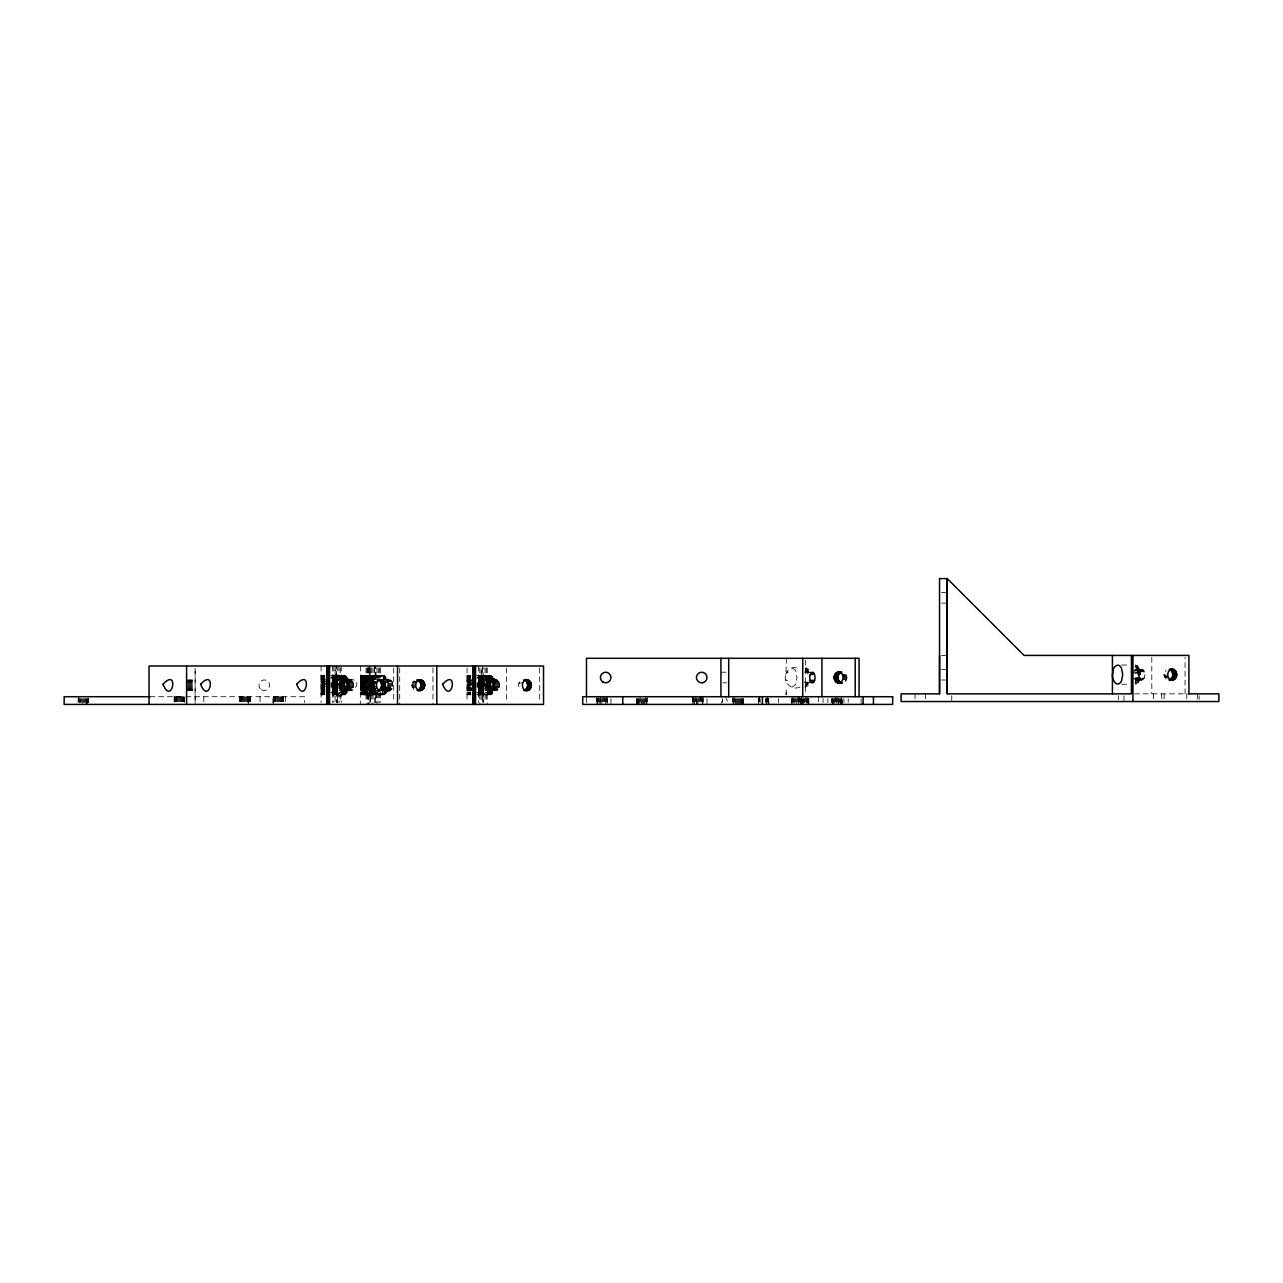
<?xml version="1.0" encoding="UTF-8"?>
<svg xmlns="http://www.w3.org/2000/svg" width="1283" height="1283" viewBox="0 0 1283 1283"><rect width="100%" height="100%" fill="white"/><g stroke="black" fill="none" stroke-linecap="round" stroke-linejoin="round"><path stroke-width="0.75" stroke-dasharray="5 3.75" d="M195.128 702.491L195.128 667.914L195.128 704.415M1185.059 693.846L1185.059 657.345M332.201 675.66L343.331 675.74C343.78 679.493 338.167 689.741 345.079 690.158C350.387 684.448 343.219 680.054 342.529 676.173C347.42 673.928 349.12 681.69 348.976 685.202C350.195 694.584 340.733 697.952 332.618 694.809M332.618 675.596L344.165 675.596L344.63 679.99C352.103 675.949 355.728 684.897 352.151 689.773L345.079 690.158L344.999 694.664L331.03 694.745M478.591 675.596L490.154 675.596L490.603 679.99C498.093 675.949 501.717 684.897 498.125 689.773C473.251 695.049 498.798 662.766 490.988 694.664L478.591 694.809M388.172 686.87L388.172 683.534M387.594 689.997L385.846 693.51L383.441 694.809L381.805 694.231L382.542 690.158C395.052 697.294 396.864 674.682 383.906 679.99L383.441 675.596L360.331 675.596L384.275 675.74L387.594 680.391M477.019 694.632L490.988 694.664C507.186 668.475 471.807 673.254 490.154 694.809L490.603 690.398L490.988 694.664L477.019 694.745M1144.484 671.987L1137.556 671.234L1139.224 668.459L1137.829 671.987L1139.689 669.838L1138.021 672.821L1140.058 671.346L1138.133 673.719L1140.266 672.966L1138.181 674.633C1138.919 678.835 1133.707 680.07 1135.535 684.24C1142.239 681.433 1142.239 667.834 1135.535 665.027C1133.707 669.197 1138.919 670.432 1138.181 674.633L1140.266 676.301L1138.133 675.548L1140.058 677.921L1138.021 676.446L1139.689 679.429L1137.829 677.28L1144.211 678.033A5.276 2.646 90 0 0 1144.484 671.987L1143.506 670.063A5.276 2.646 90 0 0 1141.726 669.437L1134.637 669.678M799.902 687.127C791.755 690.863 782.951 682.299 785.757 674.441L786.736 658.307M785.886 694.857L786.287 689.228L786.623 694.857M488.502 694.231L488.839 689.773L498.125 689.773L489.256 690.158L488.502 694.231L478.751 694.408M1143.891 670.592L1136.85 670.063L1137.187 665.604L1136.433 669.678L1143.506 670.063M373.561 681.802L372.487 685.202L373.561 688.602M414.04 689.773L411.763 685.202L414.04 680.631M845.369 681.562L847.005 677.52L845.369 673.463M1166.151 679.204L1163.857 674.633L1166.151 670.063M344.165 694.809L344.165 690.479L343.331 694.664L343.716 690.398L352.151 689.773L342.85 689.773L341.775 693.51L344.165 694.809L344.63 690.398L344.999 694.664L331.03 694.632M344.63 679.99L344.999 675.74L331.03 675.66M383.906 679.99L384.275 675.74L360.331 675.596M490.603 679.99L490.988 675.74L477.019 675.66M808.771 670.159L808.082 669.197L807.007 672.934L806.526 668.058L808.082 669.197L807.392 673.463L806.141 672.308L806.526 668.058L804.858 668.058L805.227 672.308L811.433 672.549M247.844 702.491L248.405 696.717L248.405 704.415M766.769 698.642L766.208 704.415L766.208 698.642M806.462 702.491L807.023 696.717M835.971 702.491L836.356 698.642M805.692 687.127L806.141 682.716L807.392 681.562L808.082 685.828L804.858 686.966M1135.535 684.24L1136 679.83L1142.191 679.91A5.276 2.646 90 0 0 1143.891 678.675L1144.211 678.033M332.361 693.766L341.775 693.51L342.465 689.244L352.52 689.244L345.496 689.773L345.817 694.231L332.489 694.44M332.826 676.59L346.57 676.879L345.865 681.145L347.26 677.841L332.281 677.488M478.334 693.766L487.748 693.51L488.454 689.244L498.51 689.244L491.469 689.773L491.79 694.231L478.463 694.44M478.816 676.59L492.56 676.879L491.854 681.145L493.233 677.841L478.27 677.488M1144.211 671.234L1137.235 670.592L1137.941 666.31L1136.85 670.063M384.339 680.231L385.076 676.173L360.331 675.772L384.275 675.74L384.339 680.231L390.994 680.231M382.607 694.664L383.441 690.479M805.131 685.587L806.141 682.716L806.526 686.966L806.59 682.476L807.328 686.533L807.007 682.091L808.082 685.828L808.065 682.235M519.535 681.802L518.476 685.202L519.535 688.602M352.151 680.631L342.85 680.631L342.529 676.173C338.279 680.664 338.423 688.538 341.775 693.51L332.361 693.59M350.371 679.99C342.417 706.003 373.128 675.227 344.165 679.91L344.165 675.596L343.716 679.99L350.868 679.99M496.81 679.91C493.169 681.498 493.297 688.201 496.345 690.398M1141.726 679.83L1135.535 679.91L1142.191 679.91L1139.897 677.28A5.276 2.646 90 0 1 1139.705 672.821L1141.726 669.437M331.062 692.868L341.086 692.563L342.144 688.602L352.841 688.602L345.865 689.244L346.57 693.51L332.826 693.814M331.062 677.52L341.086 677.841L342.465 681.145L352.52 681.145L346.185 681.802L347.26 677.841L332.281 677.809M477.051 692.868L487.059 692.563L488.133 688.602L498.83 688.602L491.854 689.244L492.56 693.51L478.816 693.814M477.051 677.52L487.059 677.841L488.454 681.145L498.51 681.145L492.175 681.802L493.233 677.841L477.051 677.809M807.713 674.12L808.418 671.474M1137.556 671.234L1138.63 667.272L1137.235 670.592M332.826 676.799L346.57 676.879L345.496 680.631L345.817 676.173L332.489 675.965M384.756 680.631L385.846 676.879L360.331 676.333L382.607 675.74M478.334 693.59L487.748 693.51L488.839 689.773L495.896 690.158M478.816 676.799L492.56 676.879L491.469 680.631L491.79 676.173L478.463 675.965M785.757 674.441C787.473 668.555 794.081 665.845 799.902 667.914M332.714 691.617L340.492 691.377L341.887 687.832L353.114 687.832L346.185 688.602L347.26 692.563L332.281 692.916M332.714 678.771L340.492 679.028L342.144 681.802L352.841 681.802L346.458 682.556L347.853 679.028L332.538 678.675M385.734 682.556L387.113 679.028L385.461 681.802L392.117 681.802L385.734 682.556L392.373 682.556M478.703 691.617L486.465 691.377L487.861 687.832L499.087 687.832L492.175 688.602L493.233 692.563L478.27 692.916M478.703 678.771L486.465 679.028L488.133 681.802L498.83 681.802L492.431 682.556L493.827 679.028L478.527 678.675M331.062 692.595L341.086 692.563L342.465 689.244L349.505 689.773M477.051 692.595L487.059 692.563L488.454 689.244L495.479 689.773M721.126 703.26L722.73 699.989M388.075 681.802L390.096 679.91M332.425 690.222L340.011 689.997L341.695 686.998L353.306 686.998M478.415 690.222L486 689.997L487.668 686.998L499.295 686.998M332.714 691.345L340.492 691.377L342.144 688.602L349.12 689.244M346.185 681.802L347.853 679.028L332.538 679.076M478.703 691.345L486.465 691.377L488.133 688.602L495.11 689.244M492.175 681.802L493.827 679.028L478.527 679.076M332.89 681.209L348.687 681.914L346.779 684.288L348.896 683.534L330.998 682.813M478.88 681.209L494.661 681.914L492.752 684.288L494.885 683.534L476.987 682.813M332.425 689.885L340.011 689.997L341.887 687.832M346.458 682.556L348.334 680.391L332.746 680.086M478.415 689.885L486 689.997L487.861 687.832M492.431 682.556L494.308 680.391L478.719 680.086M381.035 676.879L381.805 676.173L360.331 675.772M332.089 687.319L339.434 686.87L341.535 685.202L339.434 683.534L332.089 683.085M330.998 683.406L348.896 683.534L346.811 685.202L348.896 686.87L330.998 687.592M478.062 687.319L485.423 686.87L487.508 685.202L485.423 683.534L478.062 683.085M476.987 683.406L494.885 683.534L492.8 685.202L494.885 686.87L476.987 687.592M332.89 681.69L348.687 681.914L346.651 683.39L348.334 680.391L332.746 680.551M478.88 681.69L494.661 681.914L492.64 683.39L494.308 680.391L478.719 680.551M349.986 680.231C344.79 681.786 345.849 690.302 351.285 690.398M332.089 686.95L353.418 686.116M478.062 686.95L499.408 686.116M786.415 672.869L788.131 672.34L786.976 671.939M412.035 686.998L415.676 686.116M411.827 686.116L415.596 685.202M412.372 687.832L415.868 686.998M411.763 685.202L414.361 684.593M372.551 684.288L376.609 683.39M372.76 683.39L376.945 682.556M518.749 683.39L522.919 682.556M416.67 681.802L412.372 682.556L416.205 682.556L411.827 684.288L415.676 684.288M792.172 687.127L795.235 684.914A13.263 6.623 90 0 0 795.877 683.647L796.984 677.52L795.877 671.378A13.263 6.623 90 0 0 795.235 670.127L792.172 667.914M412.821 681.802L417.232 681.145M1134.637 673.495L1139.705 672.821M1133.049 672.821L1139.897 671.987M1135.118 677.841L1139.897 677.28M385.461 688.602L392.373 687.832L385.734 687.832L387.113 691.377L385.461 688.602L392.117 688.602L385.141 689.244L385.846 693.51L360.331 694.071L381.805 694.231L380.345 692.563M385.461 681.802L391.796 681.145L385.141 681.145M1133.835 678.675L1140.17 678.033M1133.514 671.234L1140.491 670.592M388.268 689.516L391.796 689.244L388.46 689.244M1133.835 670.592L1140.876 670.063M1134.637 679.605L1140.876 679.204M324.727 687.768L321.055 687.993L324.775 688.089M376.865 686.982L360.331 687.993L377.074 688.442M470.717 687.768L467.044 687.993L470.765 688.089M324.84 681.305L321.055 681.53L324.775 681.61M332.425 680.84L340.011 680.391L341.887 682.556L353.114 682.556M377.074 681.882L360.331 681.53L373.594 680.728M470.829 681.305L467.044 681.53L470.765 681.61M478.415 680.84L486 680.391L487.861 682.556L499.087 682.556M386.103 690.062L391.411 689.773L386.424 689.773M1135.984 669.967L1141.293 669.678M324.727 686.293L321.055 686.148L324.711 685.956M332.04 685.571L339.37 685.202L332.04 684.817M376.865 686.79L360.331 686.148L376.801 685.298M470.701 685.956L467.044 686.148L470.717 686.293M478.03 685.571L485.343 685.202L478.03 684.817M332.714 679.365L340.492 679.028L341.887 682.556M375.871 679.188L360.331 679.862L373.594 680.231M478.703 679.365L486.465 679.028L487.861 682.556M324.711 684.448L321.055 684.256L324.727 684.112M332.089 683.823L339.434 683.534L332.089 683.454M373.145 684.914L360.331 684.256L376.865 683.598L360.331 683.326L374.251 683.422M374.251 687.431L360.331 687.993L374.139 688.233M470.701 684.448L467.044 684.256L470.717 684.112M478.062 683.823L485.423 683.534L478.062 683.454M1135.086 679.83L1141.293 679.605M331.03 685.812L348.976 685.202L331.03 684.593M374.251 686.501L360.331 686.148L374.283 685.667M477.003 685.812L494.949 685.202L477.003 684.593M324.888 679.749L321.055 679.862L324.84 679.974M332.538 679.509L347.853 679.028M375.63 679.381L360.331 679.862L373.962 680.134M478.527 679.509L493.827 679.028M331.062 678.13L341.086 677.841L342.144 681.802L348.543 682.556M378.357 677.905L360.331 678.402L375.871 678.899M477.051 678.13L487.059 677.841L488.133 681.802L494.516 682.556M324.84 690.43L321.055 690.543L324.888 690.655M379.287 689.997L360.331 690.543L379.768 691.377L360.331 691.986L378.357 692.499M467.044 690.543L470.829 690.43M324.775 682.315L321.055 682.412L324.727 682.636M332.217 682.107L353.306 683.39M377.074 681.963L360.331 682.412L376.865 683.422M330.998 683.999L348.896 683.534M374.283 684.721L360.331 684.256L374.251 683.887M470.765 682.315L467.044 682.412L470.717 682.636M478.206 682.107L499.295 683.39M476.987 683.999L494.885 683.534M324.824 693.975L321.055 694.071L324.872 694.103M381.035 693.51L360.331 694.071L385.076 694.231L384.756 689.773L385.846 693.51L360.331 693.67L381.035 693.51L360.331 693.189L378.357 692.612L360.331 692.628L375.294 692.579M332.762 676.43L342.529 676.173L332.762 675.997M379.159 676.863L360.331 676.734L381.805 676.173M478.751 676.43L488.502 676.173L489.256 680.231L495.479 680.631M324.888 691.906L321.055 691.986L324.791 692.066M332.538 691.729L347.853 691.377L346.458 687.832L348.334 689.997L332.746 690.302M324.791 693.093L321.055 693.189L324.824 693.253M375.63 691.633L360.331 691.986L375.294 692.307M375.294 692.82L360.331 693.189L385.846 693.51M478.527 691.729L493.827 691.377L492.431 687.832L494.308 689.997L478.719 690.302M470.781 693.093L467.044 693.189L470.797 693.253M324.791 678.322L321.055 678.402L324.888 678.499M332.281 678.162L347.26 677.841M375.294 678.082L360.331 678.402L375.63 678.755M382.783 677.921L386.52 677.841M467.044 678.402L470.781 678.322M478.27 678.162L493.233 677.841M324.775 688.795L321.055 688.875L324.84 689.099M332.217 688.634L339.658 688.49L341.695 686.998L348.543 687.832M377.074 688.522L360.331 688.875L375.486 689.773M375.903 690.222L360.331 690.543L375.63 691.008M470.765 688.795L467.044 688.875L470.829 689.099M478.206 688.634L485.632 688.49L487.668 686.998L494.516 687.832M332.89 682.203L348.687 681.914M374.139 682.155L360.331 682.412L374.251 682.973M478.88 682.203L494.661 681.914M332.762 694.408L342.529 694.231L343.267 690.158L351.734 690.158M360.331 694.616L385.076 694.231L384.339 690.158L384.275 694.664L360.331 694.616L381.805 694.231M324.824 677.151L321.055 677.216L324.791 677.296M332.361 677.039L341.775 676.879L342.85 680.631M375.39 676.975L360.331 677.216L374.347 677.649M470.797 677.151L467.044 677.216L470.781 677.296M478.334 677.039L487.748 676.879L488.839 680.631L498.125 680.631M324.84 680.615L321.055 680.68L324.904 680.631M332.425 680.503L340.011 680.391L341.695 683.39M373.594 680.487L360.331 680.68L374.139 681.289M467.044 680.68L470.829 680.615M478.415 680.503L486 680.391L487.668 683.39M324.872 694.552L321.055 694.616L324.775 694.632M470.845 694.552L467.044 694.616L470.749 694.632M332.826 677.055L346.57 676.879M376.031 677.007L360.331 677.216L375.294 677.568M806.141 672.308L805.692 667.914L805.227 672.308L810.792 672.26M478.816 677.055L492.56 676.879M332.89 688.714L348.687 688.49L346.779 686.116L348.896 686.87L330.998 686.998M374.139 688.682L360.331 688.875L373.962 689.436M478.88 688.714L494.661 688.49L492.752 686.116L494.885 686.87L476.987 686.998M324.727 687.03L321.055 687.079L328.737 686.998M374.251 686.966L360.331 687.079L373.193 686.934M467.044 687.079L470.717 687.03M373.962 680.535L360.331 680.68L368.013 680.631M332.762 676.237L342.529 676.173M321.055 676.333L324.872 676.301M332.489 676.253L345.817 676.173L345.079 680.231L344.999 675.74L331.03 675.756M360.331 676.333L385.076 676.173M467.044 676.333L470.845 676.301M478.751 676.237L491.79 676.173L491.052 680.231L490.988 675.74L477.019 675.756M321.055 693.67L324.824 693.638M467.044 693.67L470.797 693.638M324.775 694.777L321.055 694.809L324.904 694.809M467.044 694.809L470.749 694.777M478.174 694.728L489.32 694.664L490.154 690.479L490.154 694.809M332.826 693.606L346.57 693.51L345.496 689.773M478.816 693.606L492.56 693.51L491.469 689.773M332.714 679.06L340.492 679.028M379.768 679.028L360.331 679.108L375.63 679.06M321.055 679.108L324.888 679.092M478.703 679.06L486.465 679.028M324.775 675.772L321.055 675.772L324.872 675.836M470.749 675.772L467.044 675.772L470.845 675.836M321.055 692.628L324.791 692.612M332.281 692.595L347.26 692.563L345.865 689.244M467.044 692.628L470.781 692.612M478.27 692.595L493.233 692.563L491.854 689.244M941.465 592.521L947.223 592.521M941.465 603.09L947.223 603.09M941.465 655.421L947.223 655.421M1121.647 665.027L1129.585 665.027M1135.535 669.357L1142.191 669.357M941.465 669.453L947.223 669.453M720.934 672.228L726.771 672.228M812.347 672.228L805.692 672.228L808.787 672.276M1138.181 674.633L1140.346 674.633M324.904 675.596L321.055 675.596L324.775 675.612M187.446 679.99L195.128 679.99M321.055 679.91L328.737 679.99M351.285 679.99L343.716 679.99L343.331 675.74M360.331 679.91L368.013 679.99M383.441 679.91L390.545 679.99M467.044 679.99L472.802 679.99M497.259 679.99L489.689 679.99L489.32 675.74L489.256 680.231L497.708 680.231M941.465 680.006L947.223 680.006M187.446 680.231L195.128 680.231M321.055 680.231L324.904 680.231M351.734 680.231L343.267 680.231L349.505 680.631M360.331 680.231L368.013 680.231M467.044 680.231L472.802 680.231M187.446 680.631L195.128 680.631M388.091 680.631L391.411 680.631M187.446 681.145L195.128 681.145M321.055 681.145L324.904 681.145M360.331 681.145L368.013 681.145M467.044 681.145L472.802 681.145M187.446 681.802L195.128 681.802M321.055 681.802L328.737 681.802M360.331 681.802L368.013 681.802M187.446 682.556L195.128 682.556M321.055 682.556L324.904 682.556M360.331 682.556L368.013 682.556M467.044 682.556L472.802 682.556M722.874 682.797L726.771 682.797M812.347 682.797L805.227 682.716M187.446 683.39L195.128 683.39M328.737 683.39L321.055 683.39L324.727 683.374M360.331 683.39L368.013 683.39M387.578 683.39L392.582 683.39M472.802 683.39L467.044 683.39L470.717 683.374M187.446 684.288L195.128 684.288M321.055 684.288L328.737 684.288M353.418 684.288L341.567 684.288L339.658 681.914L332.217 681.754M360.331 684.288L368.013 684.288M387.707 684.288L392.694 684.288M467.044 684.288L472.802 684.288M499.408 684.288L487.556 684.288L485.632 681.914L478.206 681.754M1121.647 684.24L1129.585 684.24M187.446 685.202L195.128 685.202M321.055 685.202L324.904 685.202M331.03 685.202L353.466 685.202M360.331 685.202L376.336 685.202M387.739 685.202L392.742 685.202M467.044 685.202L472.802 685.202M477.003 685.202L499.44 685.202M187.446 686.116L195.128 686.116M321.055 686.116L328.737 686.116M360.331 686.116L368.013 686.116M387.707 686.116L392.694 686.116M187.446 686.998L195.128 686.998M360.331 686.998L368.013 686.998M385.926 686.998L392.582 686.998M187.446 687.832L195.128 687.832M321.055 687.832L324.904 687.832M360.331 687.832L368.013 687.832M467.044 687.832L472.802 687.832M187.446 688.602L195.128 688.602M321.055 688.602L324.904 688.602M360.331 688.602L368.013 688.602M467.044 688.602L472.802 688.602M187.446 689.244L195.128 689.244M321.055 689.244L324.904 689.244M360.331 689.244L368.013 689.244M187.446 689.773L195.128 689.773M324.904 689.773L321.055 689.773L324.84 689.789M375.486 689.949L360.331 689.725L368.013 689.773M472.802 689.773L467.044 689.773L470.829 689.789M187.446 690.158L195.128 690.158M321.055 690.158L324.904 690.158M360.331 690.158L368.013 690.158M382.542 690.158L390.994 690.158M467.044 690.158L472.802 690.158M497.708 690.158L489.256 690.158L489.32 694.664L489.689 690.398L497.259 690.398M187.446 690.398L195.128 690.479M321.055 690.479L324.904 690.398M360.331 690.398L368.013 690.479M382.976 690.398L390.545 690.398M467.044 690.398L472.802 690.398M1134.509 693.846L1187.144 693.846M383.441 694.809L360.331 694.809L384.275 694.664L383.906 690.398M149.935 696.717L184.367 696.717L184.367 704.415M185.843 696.717L304.536 696.717L304.536 702.491M467.044 677.777L470.781 677.777M321.055 677.777L324.791 677.777M360.331 677.777L375.294 677.809M331.062 677.809L341.086 677.841M478.527 691.329L493.827 691.377L492.175 688.602M321.055 691.296L324.888 691.296M332.538 691.329L347.853 691.377L346.185 688.602M375.63 691.345L360.331 691.296L375.871 691.361M467.044 675.596L470.749 675.612M360.331 676.734L376.031 676.831M478.463 694.135L491.79 694.231L491.052 690.158M332.489 694.135L345.817 694.231L345.079 690.158M332.762 694.151L342.529 694.231L342.85 689.773L349.922 690.158M467.044 676.734L470.797 676.75M478.334 676.815L487.748 676.879L488.454 681.145L494.789 681.802M321.055 676.734L324.824 676.75M332.361 676.815L341.775 676.879L342.465 681.145L348.8 681.802M478.719 689.837L494.308 689.997L492.64 686.998L494.661 688.49L478.88 688.201M360.331 689.725L375.903 689.885M332.746 689.837L348.334 689.997L346.651 686.998L348.687 688.49L332.89 688.201M496.345 679.99L490.154 679.91L490.154 675.596L489.689 679.99L495.896 680.231M386.536 679.958L389.631 679.99M478.816 693.333L492.56 693.51M332.826 693.333L346.57 693.51M360.331 681.53L374.139 681.722M478.334 693.365L487.748 693.51M332.361 693.365L341.775 693.51M478.751 675.997L488.502 676.173L488.839 680.631M467.044 691.986L470.781 692.066M478.27 692.227L493.233 692.563M332.281 692.227L347.26 692.563M476.987 686.405L494.885 686.87M478.206 688.281L485.632 688.49L487.556 686.116L494.324 686.998M330.998 686.405L348.896 686.87M332.217 688.281L339.658 688.49L341.567 686.116L348.334 686.998M467.044 679.862L470.829 679.974M478.415 680.182L486 680.391M332.425 680.182L340.011 680.391M477.051 692.275L487.059 692.563M331.062 692.275L341.086 692.563M478.527 690.895L493.827 691.377M332.538 690.895L347.853 691.377M804.778 682.476L808.338 682.604M350.371 690.398L343.267 690.158L343.331 694.664M478.062 686.581L485.423 686.87M332.089 686.581L339.434 686.87M478.719 689.356L494.308 689.997M332.746 689.356L348.334 689.997M478.703 691.04L486.465 691.377M332.714 691.04L340.492 691.377M804.361 682.091L807.905 682.283M385.654 689.965L389.631 690.398M478.415 689.548L486 689.997M332.425 689.548L340.011 689.997M804.778 672.549L807.905 672.741M1136 679.83L1136.369 684.096L1136.85 679.204L1137.941 682.957L1137.235 678.675L1138.63 681.995L1137.556 678.033L1143.891 678.675M1164.467 677.28L1168.765 678.033M842.081 674.12L846.379 674.874M1164.13 676.446L1168.316 677.28M842.546 674.874L846.716 675.708M785.581 680.006L787.602 680.439M1163.922 675.548L1167.979 676.446M842.883 675.708L846.924 676.606M1163.857 674.633L1166.455 675.243M843.091 676.606L847.005 677.52M842.883 679.316L846.379 680.15M843.156 677.52L846.924 678.434M843.091 678.434L846.716 679.316M389.198 690.158L388.075 688.602M1137.556 678.033L1139.224 680.808L1137.829 677.28M725.312 696.717L728.519 703.26M385.141 689.244L386.52 692.563M1135.535 665.027L1136.433 669.678M1161.468 693.846L1162.029 699.604M482.408 665.989L483.675 702.491L483.739 667.914M376.095 677.52L375.694 665.989L375.694 677.52M376.625 692.884L376.961 702.491M374.363 665.989L374.828 679.429M375.165 689.035L375.63 702.491L375.694 692.884M337.686 702.491L336.419 665.989L336.419 702.491L335.088 665.989L335.088 702.491M1199.14 695.771L1199.14 699.604M1197.376 693.846L1197.376 699.604M1186.807 693.846L1186.807 699.604M1164.114 693.846L1164.114 699.604M1153.545 693.846L1153.545 699.604M1151.797 657.345L1151.797 693.846M1123.956 695.771L1123.956 701.528M1118.311 695.771L1118.311 699.604M951.761 695.771L951.761 701.528M925.62 693.846L925.62 699.604M915.052 693.846L915.052 699.604M861.134 698.642L861.134 704.415M848.175 698.642L848.175 702.491M843.941 698.642L843.941 702.491M842.177 704.415L842.177 698.642L842.097 702.491M841.856 698.642L841.856 704.415M841.472 696.717L841.472 702.491M840.942 698.642L840.942 704.415M840.285 698.642L840.285 704.415M839.531 698.642L839.531 702.491M838.697 698.642L838.697 704.415M838.424 698.642L838.424 704.415M837.815 696.717L837.815 702.491M836.901 698.642L836.901 704.415M835.971 696.717L835.971 704.415M835.089 696.717L835.089 702.491M834.255 698.642L834.255 704.415M833.501 698.642L833.501 704.415M832.843 698.642L832.843 704.415M832.314 698.642L832.314 704.415M831.929 698.642L831.929 702.491M831.609 698.642L831.689 702.491M827.856 698.642L827.856 702.491M823.093 698.642L823.093 702.491M818.65 696.717L818.65 702.491M808.899 698.642L808.899 704.415M808.595 698.642L808.595 704.415M808.194 698.642L808.194 704.415M807.665 698.642L807.665 702.491M807.023 698.642L807.023 704.415M806.269 698.642L806.269 702.491M805.628 660.232L805.628 694.809M805.435 696.717L805.435 704.415M804.537 698.642L804.537 702.491M803.88 698.642L803.88 704.415M803.623 698.642L803.623 702.491M802.709 698.642L802.709 704.415M802.116 704.415L802.116 698.642L801.811 704.415M801.41 696.717L801.41 702.491M800.977 698.642L800.977 704.415M800.881 698.642L800.881 702.491M800.239 698.642L800.239 704.415M799.485 696.717L799.582 704.415M799.052 698.642L799.052 702.491M798.651 696.717L798.668 704.415M798.347 698.642L798.347 704.415M797.753 696.717L797.753 702.491M796.839 698.642L796.839 704.415M795.925 698.642L795.925 702.491M795.027 696.717L795.027 704.415M794.193 698.642L794.193 704.415M793.439 698.642L793.439 702.491M792.798 696.717L792.798 702.491M792.269 698.642L792.269 704.415M791.868 698.642L791.643 704.415M791.563 698.642L791.563 702.491M778.605 698.642L778.605 702.491M768.774 698.642L768.854 704.415M768.533 698.642L768.533 704.415M768.148 698.642L768.148 702.491M767.619 696.717L767.619 704.415M766.961 698.642L766.961 704.415M765.374 698.642L765.374 702.491M760.178 698.642L760.178 702.491M759.52 696.717L759.52 702.491M758.991 696.717L758.991 702.491M758.606 698.642L758.606 704.415M758.285 698.642L758.365 702.491M743.29 698.642L743.29 704.415M742.969 698.642L742.969 704.415M742.584 698.642L742.584 704.415M742.055 698.642L742.055 704.415M741.414 698.642L741.414 704.415M740.66 698.642L740.66 704.415M739.826 698.642L739.826 704.415M738.928 698.642L738.928 704.415M738.014 698.642L738.014 704.415M737.1 698.642L737.1 704.415M736.201 698.642L736.201 704.415M735.367 698.642L735.367 704.415M734.614 696.717L734.614 704.415M733.972 698.642L733.972 704.415M733.443 698.642L733.443 704.415M733.042 698.642L733.042 704.415M732.818 696.717L732.737 704.415M722.361 698.642L722.361 702.491M707.013 698.642L707.013 704.415M703.164 696.717L703.164 704.415M702.924 698.642L702.924 704.415M702.539 698.642L702.539 704.415M702.009 696.717L702.009 702.491M701.352 696.717L701.352 704.415M700.598 696.717L700.598 702.491M699.764 696.717L699.764 704.415M698.882 696.717L698.882 702.491M697.952 698.642L697.952 704.415M697.038 698.642L697.038 704.415M696.444 698.642L696.444 704.415M696.156 696.717L696.156 704.415M695.322 696.717L695.322 704.415M694.568 698.642L694.568 704.415M693.911 698.642L693.911 704.415M693.381 696.717L693.381 702.491M692.996 696.717L692.996 704.415M692.756 696.717L692.756 702.491M692.676 698.642L692.676 704.415M647.177 696.717L647.177 704.415M646.937 698.642L646.937 704.415M646.552 698.642L646.552 704.415M646.023 698.642L646.023 704.415M645.365 696.717L645.365 704.415M644.611 698.642L644.611 704.415M643.777 698.642L643.777 704.415M642.895 698.642L642.895 704.415M641.965 698.642L641.965 704.415M641.051 698.642L641.051 704.415M640.169 696.717L640.169 704.415M639.335 698.642L639.335 704.415M638.581 698.642L638.581 704.415M637.924 698.642L637.924 704.415M637.394 698.642L637.394 704.415M637.01 698.642L637.01 704.415M636.769 698.642L636.689 704.415M610.965 698.642L610.965 704.415M607.196 698.642L607.196 704.415M607.116 696.717L607.116 704.415M606.875 698.642L606.875 702.491M606.49 696.717L606.49 704.415M605.961 696.717L605.961 704.415M605.303 698.642L605.303 704.415M604.55 696.717L604.55 704.415M603.716 696.717L603.716 704.415M602.834 696.717L602.834 704.415M601.919 698.642L601.919 704.415M601.005 696.717L601.005 704.415M600.396 698.642L600.396 704.415M600.107 696.717L600.107 704.415M599.273 698.642L599.273 704.415M598.519 696.717L598.519 704.415M597.862 698.642L597.862 702.491M597.349 698.642L597.349 704.415M596.948 698.642L596.948 704.415M596.627 696.717L596.627 704.415M586.475 698.401L586.475 702.491M539.678 667.914L539.678 702.491M506.416 667.914L506.416 702.491M487.203 667.914L487.203 704.415M486.241 667.914L486.241 702.491M485.038 667.914L485.038 702.491M482.408 667.914L482.408 702.491L481.141 667.914L481.077 704.415M479.778 667.914L479.778 704.415M478.559 665.989L478.559 702.491M467.044 667.914L467.044 702.491M432.964 667.914L432.964 704.415M399.703 667.914L399.703 704.415M393.705 667.914L393.705 702.491M383.441 675.596L383.441 678.482M380.49 667.914L380.49 677.52M380.49 692.884L380.49 702.491M379.527 667.914L379.527 677.52M379.527 692.884L379.527 702.491M378.325 667.914L378.325 677.52M378.325 692.884L378.325 702.491M377.026 667.914L377.026 677.52M377.026 692.884L377.026 704.415M374.363 667.914L374.363 679.429M374.363 689.035L374.363 702.491M373.064 667.914L373.064 704.415M371.845 667.914L371.845 704.415M370.755 667.914L370.755 702.491L369.809 665.989L369.809 702.491M369.039 667.914L369.039 704.415M368.814 667.914L368.814 702.491M368.478 667.914L368.478 704.415M368.013 667.914L368.013 704.415M367.948 667.914L367.948 702.491M367.002 667.914L367.002 704.415M366.04 667.914L366.04 702.491M360.427 665.989L360.331 704.415M341.214 665.989L341.214 702.491M340.268 667.914L340.268 702.491M339.049 665.989L339.049 702.491M337.75 665.989L337.75 702.491M333.788 665.989L333.788 702.491M332.586 665.989L332.586 702.491M321.055 665.989L321.055 702.491M285.323 696.717L285.323 702.491M283.559 696.717L283.559 704.415M283.238 696.717L283.238 704.415M282.853 696.717L282.853 704.415M282.324 696.717L282.324 704.415M281.683 696.717L281.683 704.415M280.929 696.717L280.929 704.415M280.095 696.717L280.095 704.415M279.197 696.717L279.197 704.415M278.283 696.717L278.283 704.415M277.369 696.717L277.369 704.415M276.47 696.717L276.47 704.415M275.637 696.717L275.637 704.415M274.883 696.717L274.883 704.415M274.241 696.717L274.241 704.415M273.712 696.717L273.712 704.415M273.311 704.415L273.087 696.717L273.006 704.415M260.048 696.717L260.048 704.415M250.297 696.717L250.217 704.415M249.977 696.717L249.977 704.415M249.592 696.717L249.592 704.415M249.062 696.717L249.062 704.415M247.651 696.717L247.651 702.491M246.817 696.717L246.817 704.415M245.935 696.717L245.935 704.415M245.005 696.717L245.005 704.415M244.091 696.717L244.091 704.415M243.209 696.717L243.209 704.415M242.375 696.717L242.375 704.415M241.621 696.717L241.621 704.415M240.963 696.717L240.963 704.415M240.434 696.717L240.434 704.415M240.049 696.717L240.049 704.415M239.809 696.717L239.809 704.415M203.805 696.717L203.805 702.491M183.982 696.717L183.982 704.415M183.453 696.717L183.453 704.415M182.795 696.717L182.795 704.415M182.042 696.717L182.042 704.415M181.208 696.717L181.208 704.415M180.31 696.717L180.31 704.415M179.395 696.717L179.395 704.415M178.481 696.717L178.481 704.415M177.599 696.717L177.599 704.415M176.765 696.717L176.765 704.415M176.012 696.717L176.012 704.415M175.354 696.717L175.354 704.415M174.825 696.717L174.825 704.415M174.44 696.717L174.44 704.415M174.119 696.717L174.119 704.415M88.559 698.642L88.559 702.491M88.319 698.642L88.319 702.491M87.934 698.642L87.934 702.491M87.404 698.642L87.404 704.415M86.747 698.642L86.747 704.415M85.993 698.642L85.993 704.415M85.159 698.642L85.159 702.491M84.277 698.642L84.277 702.491M83.363 698.642L83.363 702.491M82.449 698.642L82.449 704.415M81.551 698.642L81.551 702.491M80.717 698.642L80.717 702.491M79.963 698.642L79.963 702.491M79.305 698.642L79.305 702.491M78.776 696.717L78.776 704.415M78.391 696.717L78.391 704.415M78.151 698.642L78.071 702.491M470.797 693.975L467.044 694.071L470.845 694.103M261.636 689.773A5.276 5.276 0 0 0 269.558 685.202A5.276 5.276 0 0 0 261.636 680.631A5.276 5.276 0 0 0 261.636 689.773"/><path stroke-width="1.5" d="M1188.7 693.846L1218.85 693.846L1218.85 701.528L901.131 701.528L901.131 693.846L939.541 693.846L939.541 655.421M1131.43 655.421L1131.43 693.846L947.223 693.846L947.223 578.585L939.541 578.585L939.541 693.846M1188.908 693.846L1188.908 655.421L1024.059 655.421L947.223 578.585L947.223 693.846M838.585 682.797L842.418 682.797C832.314 686.79 831.336 669.068 841.664 672.292M841.632 682.716C836.997 681.706 836.564 674.345 840.862 672.549L836.291 672.934M1172.935 675.548L1171.94 671.234L1169.23 669.437C1178.981 666.037 1178.933 683.262 1169.182 679.862L1171.363 678.675L1172.935 675.548L1176.848 674.633M814.368 680.904L814.625 680.15A5.276 2.646 -90 0 0 814.368 674.12L814.031 673.463A5.276 2.646 90 0 0 812.347 672.228L810.054 674.874A5.276 2.646 -90 0 0 809.862 679.316L811.882 682.716A5.276 2.646 90 0 0 813.663 682.091L814.368 680.904L810.872 681.241M417.905 690.158C421.882 688.458 421.882 681.931 417.905 680.231L421.738 680.231C427.832 683.021 423.663 693.125 417.119 690.398L422.46 689.773L419.268 689.244L423.679 688.602L420.295 687.832L424.144 687.832L420.632 686.998L424.481 686.998L420.84 686.116L424.673 686.116L420.904 685.202L424.753 685.202L420.84 684.288L424.673 684.288L420.632 683.39L424.481 683.39L420.295 682.556L424.144 682.556L419.83 681.802L423.679 681.802L419.268 681.145L423.117 681.145L418.627 680.631L422.46 680.631L417.905 680.231M523.833 690.398C528.821 689.34 528.821 681.065 523.833 679.99C533.568 676.59 533.568 693.814 523.833 690.398L529.173 689.773L525.982 689.244L530.392 688.602L527.008 687.832L530.841 687.832L527.345 686.998L531.178 686.998L527.554 686.116L531.387 686.116L527.618 685.202L531.467 685.202L527.554 684.288L531.387 684.288L527.345 683.39L531.178 683.39L527.008 682.556L530.841 682.556L526.543 681.802L530.392 681.802L525.982 681.145L529.831 681.145L525.324 680.631L529.173 680.631L524.587 679.942M839.371 682.716C844.727 681.61 844.166 672.356 838.585 672.228M834.287 679.316L837.911 678.434M1172.935 673.719L1176.575 672.821M834.078 678.434L837.847 677.52M1172.999 674.633L1176.784 673.719M834.624 680.15L838.12 679.316M1172.726 672.821L1176.238 671.987M833.998 677.52L837.911 676.606M835.073 680.904L838.457 680.15M1172.389 671.987L1175.773 671.234M834.078 676.606L838.12 675.708M1172.726 676.446L1176.784 675.548M834.287 675.708L838.457 674.874M835.634 681.562L838.922 680.904M1171.94 671.234L1175.212 670.592M1172.389 677.28L1176.575 676.446M834.624 674.874L838.922 674.12M1171.94 678.033L1176.238 677.28M836.291 682.091L839.483 681.562M1171.363 670.592L1174.554 670.063M835.073 674.12L839.483 673.463M1171.363 678.675L1175.773 678.033M837.013 682.476L840.14 682.091M1170.721 670.063L1173.833 669.678M809.573 674.682L814.368 674.12M835.634 673.463L840.14 672.934M1170.721 679.204L1175.212 678.675M809.445 680.728L814.625 680.15M810.872 673.8L814.031 673.463M380.907 679.91C374.46 680.038 375.213 691.473 381.692 690.398C388.685 688.522 384.836 677.039 377.811 679.974C382.815 681.016 382.863 689.324 377.86 690.398L380.907 690.479M420.166 679.91L417.087 679.974L421.738 680.231C414.938 677.793 413.206 690.35 420.166 690.479M526.88 679.91C520.898 680.038 520.898 690.366 526.88 690.479M1172.277 669.357C1166.279 669.469 1166.279 679.798 1172.277 679.91M1170 679.605L1174.554 679.204M837.783 682.716L840.862 682.476M1170 669.678L1173.063 669.437M810.519 681.818L814.031 681.562M810.118 682.283L813.663 682.091M837.013 672.549L841.632 672.308M1169.23 679.83L1173.833 679.605M837.783 672.308L840.878 672.26M1169.984 679.894L1173.063 679.83M377.058 679.91L381.692 679.99L378.613 679.942M417.119 679.99L420.968 679.99L417.873 679.942M377.058 690.479L383.2 689.773L380.009 689.244L384.403 688.602L381.019 687.832L384.868 687.832L381.356 686.998L385.205 686.998L381.564 686.116L385.413 686.116L381.644 685.202L385.477 685.202L381.564 684.288L385.413 684.288L381.356 683.39L385.205 683.39L381.019 682.556L384.868 682.556L380.57 681.802L384.403 681.802L380.009 681.145L383.842 681.145L379.351 680.631L383.2 680.631L377.86 679.99M150.111 696.717L64.15 696.717L64.15 704.415L543.527 704.415L543.527 665.989L149.036 665.989L149.036 704.415M1132.937 655.421L1132.937 701.528M1112.425 655.421L1112.425 693.846M873.45 696.717L873.45 704.415M863.138 696.717L863.138 704.415M859.065 696.717L859.065 658.307L586.475 658.307L586.475 696.717M855.216 658.307L855.216 696.717M821.938 658.307L821.938 696.717M802.741 658.307L802.741 696.717M762.407 696.717L762.407 704.415M728.712 658.307L728.712 696.717M720.934 658.307L720.934 696.717M622.768 696.717L622.768 704.415M475.528 665.989L475.528 704.415M474.646 665.989L474.646 704.415M473.716 665.989L473.716 704.415M472.753 665.989L472.753 704.415M436.813 665.989L436.813 704.415M397.538 665.989L397.538 704.415M329.555 665.989L329.555 704.415M328.673 665.989L328.673 704.415M327.726 665.989L327.726 704.415M326.764 665.989L326.764 704.415M186.596 665.989L186.596 704.415M1112.65 673.703C1111.286 678.194 1116.226 688.394 1120.893 682.043A12.092 6.351 -90 0 0 1121.567 680.76L1122.721 674.633L1121.567 668.507A12.076 6.351 -90 0 0 1120.893 667.224C1118.295 662.429 1113.019 666.952 1113.019 670.929A9.574 5.036 -90 0 0 1112.65 673.703M163.037 684.288C172.211 706.58 179.283 666.47 163.037 684.288M200.597 684.288C209.771 706.58 216.843 666.47 200.597 684.288M296.646 684.288C305.819 706.58 312.892 666.47 296.646 684.288M442.619 684.288C451.792 706.58 458.865 666.47 442.619 684.288M702.635 682.716L700.791 682.716A5.276 5.276 0 0 1 697.311 674.601A5.276 5.276 0 0 1 706.147 674.633A5.276 5.276 0 0 1 702.603 682.716M892.663 696.717L582.707 696.717L582.707 704.415L892.663 704.415L892.663 696.717M603.042 682.091A5.276 5.276 0 0 0 610.965 677.52A5.276 5.276 0 0 0 603.042 672.934A5.276 5.276 0 0 0 603.042 682.091"/></g></svg>
